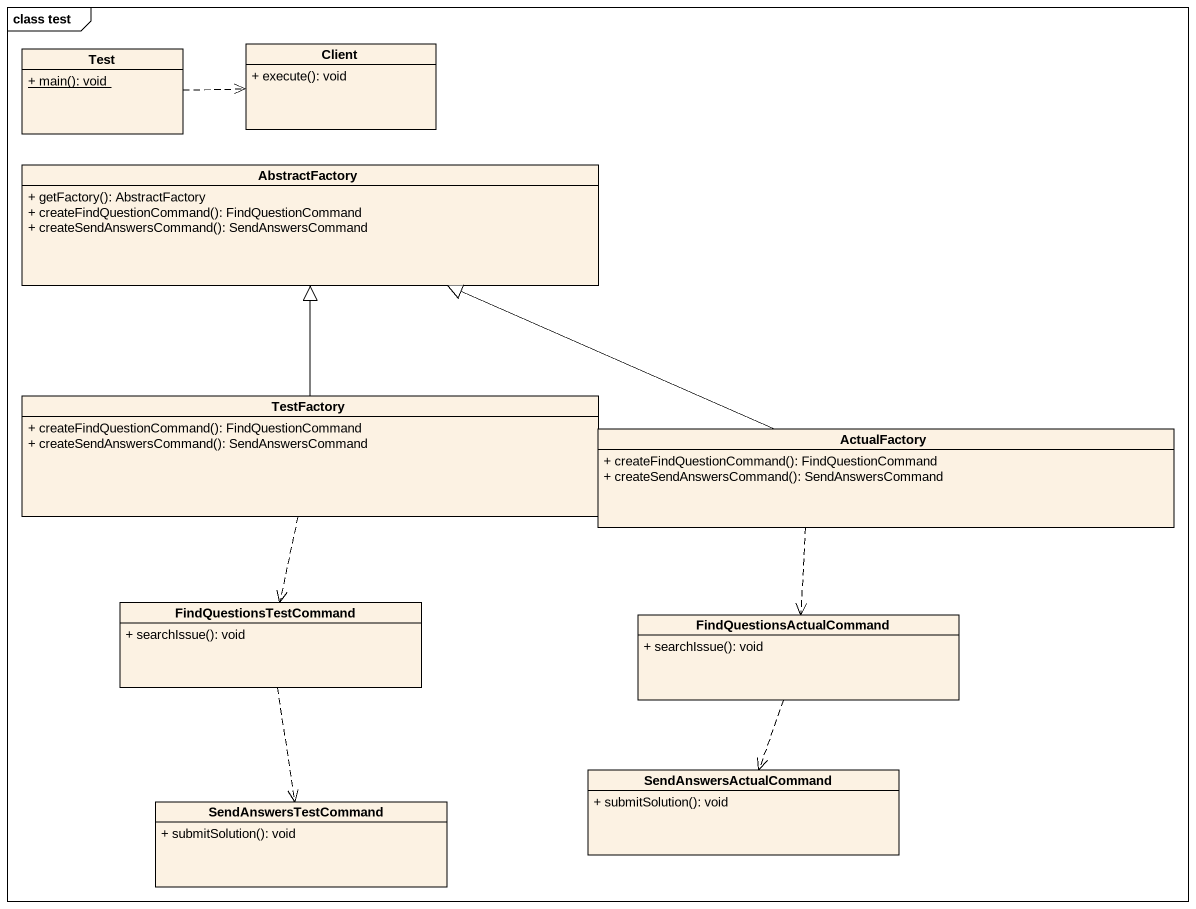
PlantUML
@startuml
mainframe class test
hide circle
hide empty members
skinparam classAttributeIconSize 0
class Test {
  {static} + main(): void
}
class Client {
  + execute(): void
}
class AbstractFactory {
  + getFactory(): AbstractFactory
  + createFindQuestionCommand(): FindQuestionCommand
  + createSendAnswersCommand(): SendAnswersCommand
}
class TestFactory {
  + createFindQuestionCommand(): FindQuestionCommand
  + createSendAnswersCommand(): SendAnswersCommand
}
class ActualFactory {
  + createFindQuestionCommand(): FindQuestionCommand
  + createSendAnswersCommand(): SendAnswersCommand
}
class FindQuestionsTestCommand {
  + searchIssue(): void
}
class FindQuestionsActualCommand {
  + searchIssue(): void
}
class SendAnswersActualCommand {
  + submitSolution(): void
}
class SendAnswersTestCommand {
  + submitSolution(): void
}
Test .right.> Client
TestFactory -up-|> AbstractFactory
TestFactory ..> FindQuestionsTestCommand
ActualFactory -left-|> AbstractFactory
ActualFactory ..> FindQuestionsActualCommand
FindQuestionsTestCommand ..> SendAnswersTestCommand
FindQuestionsActualCommand ..> SendAnswersActualCommand
@enduml
